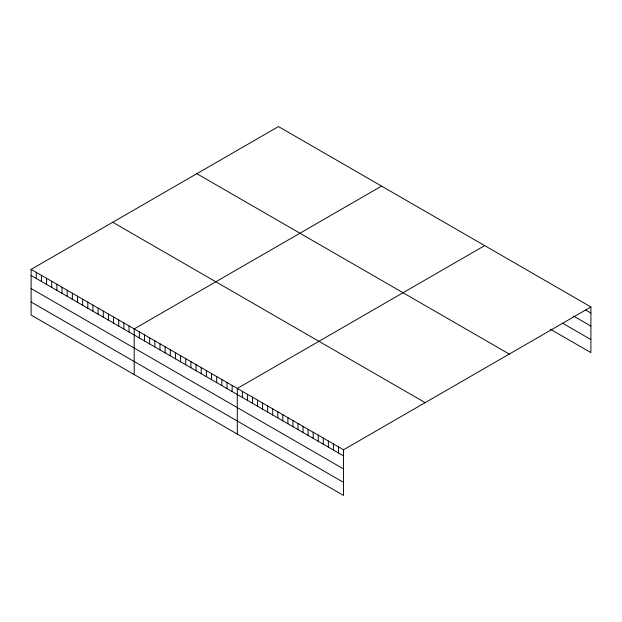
<?xml version="1.0" encoding="UTF-8"?>
<svg xmlns="http://www.w3.org/2000/svg" width="622" height="622" viewBox="0 0 622 622"><rect width="100%" height="100%" fill="white"/><g stroke="black" fill="none" stroke-linecap="round" stroke-linejoin="round"><path stroke-width="0.93" d="M31.1 269.388L343.531 449.768L343.531 495.431L31.1 315.051L31.1 269.388L278.469 126.569L590.9 306.949L590.9 352.612L550.431 329.248M381.574 186.095L134.204 328.914L134.204 374.576M484.67 245.62L237.301 388.439L237.301 434.102M343.531 449.768L590.9 306.949M585.838 310.114L590.9 313.037M573.554 316.085L590.9 326.099M562.716 323.284L590.9 339.558M196.84 173.694L509.27 354.073M112.73 222.256L425.16 402.636M31.1 275.476L343.531 455.856M31.1 288.538L343.531 468.918M31.1 301.997L343.531 482.369M338.469 446.845L338.469 452.933M333.415 443.921L333.415 450.017M328.354 441.006L328.354 447.094M323.292 438.082L323.292 444.17M318.239 435.159L318.239 441.255M313.177 432.243L313.177 438.331M308.123 429.32L308.123 435.416M303.062 426.404L303.062 432.492M298 423.481L298 429.569M292.946 420.558L292.946 426.653M287.885 417.642L287.885 423.73M282.831 414.718L282.831 420.814M277.77 411.803L277.77 417.891M272.716 408.879L272.716 414.967M267.654 405.956L267.654 412.052M262.593 403.04L262.593 409.128M257.539 400.117L257.539 406.205M252.478 397.194L252.478 403.289M247.424 394.278L247.424 400.366M242.362 391.355L242.362 397.45M232.146 385.461L232.146 391.549M226.991 382.483L226.991 388.571M221.836 379.506L221.836 385.601M216.681 376.528L216.681 382.623M211.527 373.558L211.527 379.645M206.372 370.58L206.372 376.668M201.217 367.602L201.217 373.69M196.062 364.624L196.062 370.72M190.907 361.646L190.907 367.742M185.753 358.676L185.753 364.764M180.598 355.698L180.598 361.786M175.443 352.721L175.443 358.808M170.288 349.743L170.288 355.838M165.133 346.765L165.133 352.861M159.978 343.795L159.978 349.883M154.824 340.817L154.824 346.905M149.669 337.839L149.669 343.927M144.514 334.861L144.514 340.957M139.359 331.884L139.359 337.979M129.049 325.936L129.049 332.024M123.895 322.958L123.895 329.046M118.74 319.98L118.74 326.076M113.585 317.002L113.585 323.098M108.43 314.032L108.43 320.12M103.268 311.054L103.268 317.142M98.113 308.077L98.113 314.164M92.958 305.099L92.958 311.194M87.803 302.121L87.803 308.217M82.648 299.151L82.648 305.239M77.493 296.173L77.493 302.261M72.339 293.195L72.339 299.283M67.184 290.217L67.184 296.313M62.029 287.24L62.029 293.335M56.874 284.27L56.874 290.357M51.719 281.292L51.719 287.38M46.564 278.314L46.564 284.402M41.41 275.336L41.41 281.432M36.255 272.358L36.255 278.454"/></g></svg>
